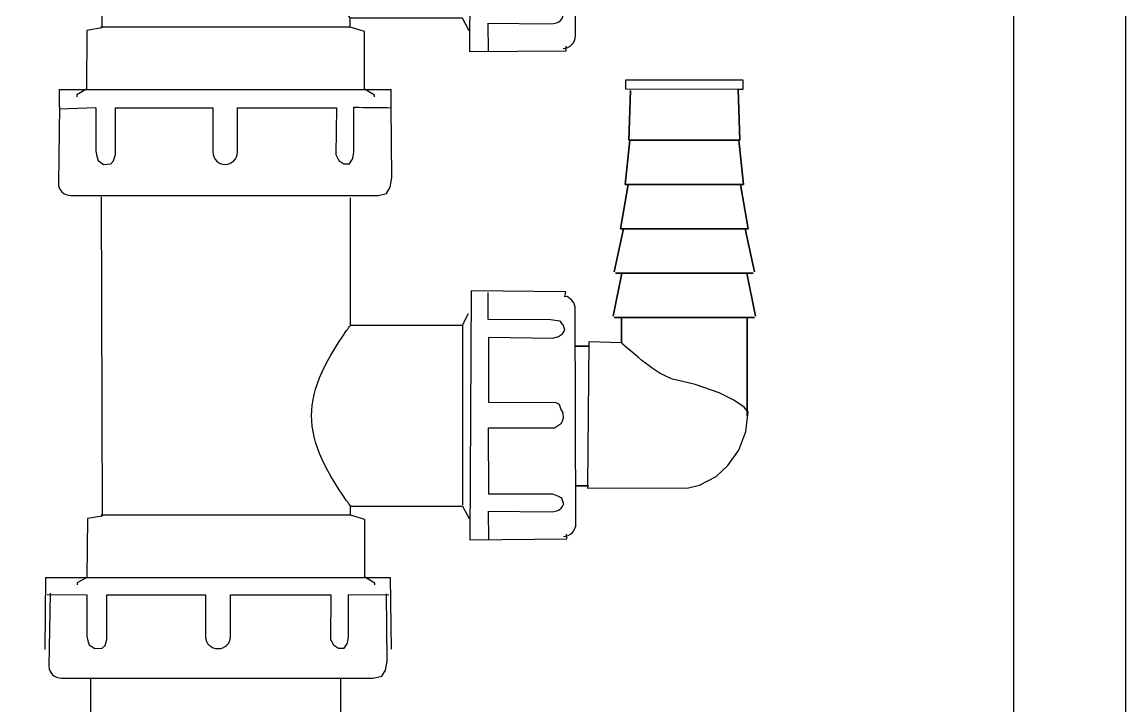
# Model space of a CAD drawing. Header units: millimetres. Extents: x 976 to 9349, y -1578 to 2211.
# Drawn here: x 3075.99 to 3093.64, y 1839.39 to 1850.33 of the extents above; entities that cross this region are included whole.
import ezdxf

# ---------------------------------------------------------------- set-up
doc = ezdxf.new("R2010")
doc.units = ezdxf.units.MM
for name, color, linetype in [('Inst - odpływ', 35, 'Continuous'), ('Meble', 42, 'Continuous'), ('Meble wnętrze', 52, 'Continuous')]:
    doc.layers.add(name, color=color, linetype=linetype)

# ---------------------------------------------------------------- blocks, each defined once
blk = doc.blocks.new('Z$W@#27593')
blk.add_line((0, 0), (0, 88.9))
blk = doc.blocks.new('Z$W@#22725')
blk.add_line((80, 0), (80, 88.9))
blk = doc.blocks.new('Z$W@#17160')
for p, q in [((39.646, 16.973), (44.949, 16.973)), ((39.646, 16.691), (39.646, 16.973)), ((44.949, 16.684), (44.949, 16.973)), ((40.223, 16.683), (39.645, 16.66)), ((40.146, -3.776), (40.144, 7.561)), ((44.144, 5.661), (44.144, 7.561))]:
    blk.add_line(p, q)
for points, knots in [([(44.682, 16.856), (44.682, 16.873), (44.682, 16.883), (44.682, 16.883), (44.682, 16.883), (44.682, 16.883), (44.521, 16.98), (44.521, 16.98), (44.521, 16.98), (44.521, 16.98), (44.521, 17.902), (44.521, 17.902), (44.521, 17.902), (44.521, 17.902), (44.291, 17.974), (44.291, 17.974), (44.291, 17.974), (44.291, 17.974), (44.29, 18.119), (44.29, 18.119), (44.29, 18.119), (44.29, 18.119), (44.289, 18.121), (44.289, 18.121), (44.289, 18.121), (44.289, 18.121), (44.285, 18.126), (44.285, 18.126), (44.285, 18.126), (44.285, 18.126), (44.279, 18.134), (44.279, 18.134), (44.279, 18.134), (44.279, 18.134), (44.271, 18.146), (44.271, 18.146), (44.271, 18.146), (44.271, 18.146), (44.261, 18.16), (44.261, 18.16), (44.261, 18.16), (44.261, 18.16), (44.247, 18.179), (44.247, 18.179), (44.247, 18.179), (44.247, 18.179), (44.229, 18.204), (44.229, 18.204), (44.229, 18.204), (44.229, 18.204), (44.207, 18.236), (44.207, 18.236), (44.207, 18.236), (44.207, 18.236), (44.18, 18.276), (44.18, 18.276), (44.18, 18.276), (44.18, 18.276), (44.147, 18.323), (44.147, 18.323), (44.147, 18.323), (44.147, 18.323), (44.11, 18.38), (44.11, 18.38), (44.11, 18.38), (44.11, 18.38), (44.068, 18.445), (44.068, 18.445), (44.068, 18.445), (44.068, 18.445), (44.023, 18.518), (44.023, 18.518), (44.023, 18.518), (44.023, 18.518), (43.976, 18.597), (43.976, 18.597), (43.976, 18.597), (43.976, 18.597), (43.928, 18.683), (43.928, 18.683), (43.928, 18.683), (43.928, 18.683), (43.881, 18.773), (43.881, 18.773), (43.881, 18.773), (43.881, 18.773), (43.838, 18.865), (43.838, 18.865), (43.838, 18.865), (43.838, 18.865), (43.798, 18.957), (43.798, 18.957), (43.798, 18.957), (43.798, 18.957), (43.764, 19.048), (43.764, 19.048), (43.764, 19.048), (43.764, 19.048), (43.734, 19.138), (43.734, 19.138), (43.734, 19.138), (43.734, 19.138), (43.711, 19.227), (43.711, 19.227), (43.711, 19.227), (43.711, 19.227), (43.693, 19.313), (43.693, 19.313), (43.693, 19.313), (43.693, 19.313), (43.68, 19.398), (43.68, 19.398), (43.68, 19.398), (43.68, 19.398), (43.672, 19.482), (43.672, 19.482), (43.672, 19.482), (43.672, 19.482), (43.67, 19.564), (43.67, 19.564), (43.67, 19.564), (43.67, 19.564), (43.672, 19.646), (43.672, 19.646), (43.672, 19.646), (43.672, 19.646), (43.68, 19.73), (43.68, 19.73), (43.68, 19.73), (43.68, 19.73), (43.693, 19.815), (43.693, 19.815), (43.693, 19.815), (43.693, 19.815), (43.711, 19.901), (43.711, 19.901), (43.711, 19.901), (43.711, 19.901), (43.734, 19.99), (43.734, 19.99), (43.734, 19.99), (43.734, 19.99), (43.764, 20.08), (43.764, 20.08), (43.764, 20.08), (43.764, 20.08), (43.798, 20.171), (43.798, 20.171), (43.798, 20.171), (43.798, 20.171), (43.838, 20.263), (43.838, 20.263), (43.838, 20.263), (43.838, 20.263), (43.881, 20.355), (43.881, 20.355), (43.881, 20.355), (43.881, 20.355), (43.928, 20.445), (43.928, 20.445), (43.928, 20.445), (43.928, 20.445), (43.976, 20.531), (43.976, 20.531), (43.976, 20.531), (43.976, 20.531), (44.023, 20.61), (44.023, 20.61), (44.023, 20.61), (44.023, 20.61), (44.068, 20.683), (44.068, 20.683), (44.068, 20.683), (44.068, 20.683), (44.11, 20.748), (44.11, 20.748), (44.11, 20.748), (44.11, 20.748), (44.148, 20.805), (44.148, 20.805), (44.148, 20.805), (44.148, 20.805), (44.18, 20.852), (44.18, 20.852), (44.18, 20.852), (44.18, 20.852), (44.207, 20.892), (44.207, 20.892), (44.207, 20.892), (44.207, 20.892), (44.23, 20.924), (44.23, 20.924), (44.23, 20.924), (44.23, 20.924), (44.247, 20.949), (44.247, 20.949), (44.247, 20.949), (44.247, 20.949), (44.261, 20.968), (44.261, 20.968), (44.261, 20.968), (44.261, 20.968), (44.271, 20.982), (44.271, 20.982), (44.271, 20.982), (44.271, 20.982), (44.279, 20.994), (44.279, 20.994), (44.279, 20.994), (44.279, 20.994), (44.285, 21.002), (44.285, 21.002), (44.285, 21.002), (44.285, 21.002), (44.289, 21.007), (44.289, 21.007), (44.289, 21.007), (44.289, 21.007), (44.29, 21.009), (44.29, 21.009), (44.29, 21.009), (44.29, 21.009), (44.291, 23.046), (44.291, 23.046)], [0.1627991, 0.1627991, 0.1627991, 0.1627991, 0.1641791, 0.1641791, 0.1641791, 0.1641791, 0.1791045, 0.1791045, 0.1791045, 0.1791045, 0.1940299, 0.1940299, 0.1940299, 0.1940299, 0.2089552, 0.2089552, 0.2089552, 0.2089552, 0.2238806, 0.2238806, 0.2238806, 0.2238806, 0.238806, 0.238806, 0.238806, 0.238806, 0.2537313, 0.2537313, 0.2537313, 0.2537313, 0.2686567, 0.2686567, 0.2686567, 0.2686567, 0.2835821, 0.2835821, 0.2835821, 0.2835821, 0.2985075, 0.2985075, 0.2985075, 0.2985075, 0.3134328, 0.3134328, 0.3134328, 0.3134328, 0.3283582, 0.3283582, 0.3283582, 0.3283582, 0.3432836, 0.3432836, 0.3432836, 0.3432836, 0.358209, 0.358209, 0.358209, 0.358209, 0.3731343, 0.3731343, 0.3731343, 0.3731343, 0.3880597, 0.3880597, 0.3880597, 0.3880597, 0.4029851, 0.4029851, 0.4029851, 0.4029851, 0.4179104, 0.4179104, 0.4179104, 0.4179104, 0.4328358, 0.4328358, 0.4328358, 0.4328358, 0.4477612, 0.4477612, 0.4477612, 0.4477612, 0.4626866, 0.4626866, 0.4626866, 0.4626866, 0.4776119, 0.4776119, 0.4776119, 0.4776119, 0.4925373, 0.4925373, 0.4925373, 0.4925373, 0.5074627, 0.5074627, 0.5074627, 0.5074627, 0.5223881, 0.5223881, 0.5223881, 0.5223881, 0.5373134, 0.5373134, 0.5373134, 0.5373134, 0.5522388, 0.5522388, 0.5522388, 0.5522388, 0.5671642, 0.5671642, 0.5671642, 0.5671642, 0.5820896, 0.5820896, 0.5820896, 0.5820896, 0.5970149, 0.5970149, 0.5970149, 0.5970149, 0.6119403, 0.6119403, 0.6119403, 0.6119403, 0.6268657, 0.6268657, 0.6268657, 0.6268657, 0.641791, 0.641791, 0.641791, 0.641791, 0.6567164, 0.6567164, 0.6567164, 0.6567164, 0.6716418, 0.6716418, 0.6716418, 0.6716418, 0.6865672, 0.6865672, 0.6865672, 0.6865672, 0.7014925, 0.7014925, 0.7014925, 0.7014925, 0.7164179, 0.7164179, 0.7164179, 0.7164179, 0.7313433, 0.7313433, 0.7313433, 0.7313433, 0.7462687, 0.7462687, 0.7462687, 0.7462687, 0.761194, 0.761194, 0.761194, 0.761194, 0.7761194, 0.7761194, 0.7761194, 0.7761194, 0.7910448, 0.7910448, 0.7910448, 0.7910448, 0.8059701, 0.8059701, 0.8059701, 0.8059701, 0.8208955, 0.8208955, 0.8208955, 0.8208955, 0.8358209, 0.8358209, 0.8358209, 0.8358209, 0.8507463, 0.8507463, 0.8507463, 0.8507463, 0.8656716, 0.8656716, 0.8656716, 0.8656716, 0.880597, 0.880597, 0.880597, 0.880597, 0.8955224, 0.8955224, 0.8955224, 0.8955224, 0.9104478, 0.9104478, 0.9104478, 0.9104478, 0.9253731, 0.9253731, 0.9253731, 0.9253731, 0.9402985, 0.9402985, 0.9402985, 0.9402985, 0.9552239, 0.9552239, 0.9552239, 0.9552239, 0.9701493, 0.9701493, 0.9701493, 0.9701493, 1, 1, 1, 1]), ([(40.307, 23.064), (40.307, 23.064), (40.32, 17.959), (40.32, 17.959), (40.32, 17.959), (40.32, 17.959), (40.084, 17.918), (40.084, 17.918), (40.084, 17.918), (40.084, 17.918), (40.077, 16.978), (40.077, 16.978), (40.077, 16.978), (40.077, 16.978), (39.922, 16.89), (39.922, 16.89), (39.922, 16.89), (39.922, 16.89), (39.922, 16.878), (39.922, 16.856)], [0, 0, 0, 0, 0.01492537, 0.01492537, 0.01492537, 0.01492537, 0.02985075, 0.02985075, 0.02985075, 0.02985075, 0.04477612, 0.04477612, 0.04477612, 0.04477612, 0.05970149, 0.05970149, 0.05970149, 0.05970149, 0.06125438, 0.06125438, 0.06125438, 0.06125438]), ([(47.697, 17.633), (47.807, 17.633), (47.896, 17.724), (47.896, 17.836), (47.896, 17.836), (47.896, 17.836), (47.882, 21.302), (47.882, 21.302), (47.882, 21.302), (47.882, 21.302), (47.865, 21.368), (47.865, 21.368), (47.865, 21.368), (47.865, 21.368), (47.827, 21.415), (47.827, 21.415), (47.827, 21.415), (47.827, 21.415), (47.758, 21.467), (47.758, 21.467), (47.758, 21.467), (47.758, 21.467), (47.721, 21.463), (47.721, 21.463), (47.721, 21.463), (47.721, 21.463), (47.737, 21.544), (47.737, 21.544), (47.737, 21.544), (47.737, 21.544), (46.221, 21.56), (46.221, 21.56), (46.221, 21.56), (46.221, 21.56), (46.202, 17.58), (46.202, 17.58), (46.202, 17.58), (46.202, 17.58), (47.748, 17.592), (47.748, 17.592), (47.748, 17.592), (47.748, 17.592), (47.747, 17.669), (47.747, 17.669)], [0, 0, 0, 0, 0.083333, 0.083333, 0.083333, 0.083333, 0.166667, 0.166667, 0.166667, 0.166667, 0.25, 0.25, 0.25, 0.25, 0.333333, 0.333333, 0.333333, 0.333333, 0.416667, 0.416667, 0.416667, 0.416667, 0.5, 0.5, 0.5, 0.5, 0.583333, 0.583333, 0.583333, 0.583333, 0.666667, 0.666667, 0.666667, 0.666667, 0.75, 0.75, 0.75, 0.75, 0.833333, 0.833333, 0.833333, 0.833333, 1, 1, 1, 1]), ([(46.502, 17.577), (46.502, 17.577), (46.498, 18.035), (46.498, 18.035), (46.498, 18.035), (46.498, 18.035), (47.497, 18.025), (47.497, 18.025), (47.497, 18.025), (47.497, 18.025), (47.545, 18.029), (47.545, 18.029), (47.545, 18.029), (47.545, 18.029), (47.59, 18.04), (47.59, 18.04), (47.59, 18.04), (47.59, 18.04), (47.629, 18.058), (47.629, 18.058), (47.629, 18.058), (47.629, 18.058), (47.661, 18.082), (47.661, 18.082), (47.661, 18.082), (47.661, 18.082), (47.684, 18.112), (47.684, 18.112), (47.684, 18.112), (47.684, 18.112), (47.695, 18.144), (47.695, 18.144), (47.695, 18.144), (47.695, 18.144), (47.697, 18.162), (47.697, 18.162), (47.697, 18.162), (47.697, 18.162), (47.671, 18.242), (47.671, 18.242), (47.671, 18.242), (47.671, 18.242), (47.609, 18.279), (47.609, 18.279), (47.609, 18.279), (47.609, 18.279), (47.525, 18.309), (47.525, 18.309), (47.525, 18.309), (47.525, 18.309), (46.501, 18.311), (46.501, 18.311), (46.501, 18.311), (46.501, 18.311), (46.497, 19.371), (46.497, 19.371), (46.497, 19.371), (46.497, 19.371), (47.556, 19.367), (47.556, 19.367), (47.556, 19.367), (47.556, 19.367), (47.664, 19.445), (47.664, 19.445), (47.664, 19.445), (47.664, 19.445), (47.696, 19.525), (47.696, 19.525), (47.696, 19.525), (47.696, 19.525), (47.692, 19.607), (47.692, 19.607), (47.692, 19.607), (47.692, 19.607), (47.656, 19.675), (47.656, 19.675), (47.656, 19.675), (47.656, 19.675), (47.633, 19.74), (47.633, 19.74), (47.633, 19.74), (47.633, 19.74), (47.579, 19.767), (47.579, 19.767), (47.579, 19.767), (47.579, 19.767), (46.503, 19.772), (46.503, 19.772), (46.503, 19.772), (46.503, 19.772), (46.501, 20.821), (46.501, 20.821), (46.501, 20.821), (46.501, 20.821), (47.529, 20.803), (47.529, 20.803), (47.529, 20.803), (47.529, 20.803), (47.615, 20.832), (47.615, 20.832), (47.615, 20.832), (47.615, 20.832), (47.68, 20.874), (47.68, 20.874), (47.68, 20.874), (47.68, 20.874), (47.717, 20.932), (47.717, 20.932), (47.717, 20.932), (47.717, 20.932), (47.698, 21.004), (47.698, 21.004), (47.698, 21.004), (47.698, 21.004), (47.645, 21.073), (47.645, 21.073), (47.645, 21.073), (47.645, 21.073), (47.492, 21.097), (47.492, 21.097), (47.492, 21.097), (47.492, 21.097), (46.491, 21.104), (46.491, 21.104), (46.491, 21.104), (46.491, 21.104), (46.492, 21.531), (46.492, 21.531)], [0, 0, 0, 0, 0.030303, 0.030303, 0.030303, 0.030303, 0.060606, 0.060606, 0.060606, 0.060606, 0.090909, 0.090909, 0.090909, 0.090909, 0.121212, 0.121212, 0.121212, 0.121212, 0.151515, 0.151515, 0.151515, 0.151515, 0.181818, 0.181818, 0.181818, 0.181818, 0.212121, 0.212121, 0.212121, 0.212121, 0.242424, 0.242424, 0.242424, 0.242424, 0.272727, 0.272727, 0.272727, 0.272727, 0.30303, 0.30303, 0.30303, 0.30303, 0.333333, 0.333333, 0.333333, 0.333333, 0.363636, 0.363636, 0.363636, 0.363636, 0.393939, 0.393939, 0.393939, 0.393939, 0.424242, 0.424242, 0.424242, 0.424242, 0.454545, 0.454545, 0.454545, 0.454545, 0.484848, 0.484848, 0.484848, 0.484848, 0.515152, 0.515152, 0.515152, 0.515152, 0.545455, 0.545455, 0.545455, 0.545455, 0.575758, 0.575758, 0.575758, 0.575758, 0.606061, 0.606061, 0.606061, 0.606061, 0.636364, 0.636364, 0.636364, 0.636364, 0.666667, 0.666667, 0.666667, 0.666667, 0.69697, 0.69697, 0.69697, 0.69697, 0.727273, 0.727273, 0.727273, 0.727273, 0.757576, 0.757576, 0.757576, 0.757576, 0.787879, 0.787879, 0.787879, 0.787879, 0.818182, 0.818182, 0.818182, 0.818182, 0.848485, 0.848485, 0.848485, 0.848485, 0.878788, 0.878788, 0.878788, 0.878788, 0.909091, 0.909091, 0.909091, 0.909091, 0.939394, 0.939394, 0.939394, 0.939394, 1, 1, 1, 1]), ([(48.623, 20.726), (48.623, 20.726), (48.633, 20.718), (48.633, 20.718), (48.633, 20.718), (48.633, 20.718), (48.661, 20.693), (48.661, 20.693), (48.661, 20.693), (48.661, 20.693), (48.705, 20.654), (48.705, 20.654), (48.705, 20.654), (48.705, 20.654), (48.762, 20.605), (48.762, 20.605), (48.762, 20.605), (48.762, 20.605), (48.825, 20.551), (48.825, 20.551), (48.825, 20.551), (48.825, 20.551), (48.89, 20.497), (48.89, 20.497), (48.89, 20.497), (48.89, 20.497), (48.952, 20.447), (48.952, 20.447), (48.952, 20.447), (48.952, 20.447), (49.011, 20.401), (49.011, 20.401), (49.011, 20.401), (49.011, 20.401), (49.066, 20.36), (49.066, 20.36), (49.066, 20.36), (49.066, 20.36), (49.117, 20.324), (49.117, 20.324), (49.117, 20.324), (49.117, 20.324), (49.165, 20.291), (49.165, 20.291), (49.165, 20.291), (49.165, 20.291), (49.211, 20.262), (49.211, 20.262), (49.211, 20.262), (49.211, 20.262), (49.256, 20.235), (49.256, 20.235), (49.256, 20.235), (49.256, 20.235), (49.3, 20.211), (49.3, 20.211), (49.3, 20.211), (49.3, 20.211), (49.345, 20.188), (49.345, 20.188), (49.345, 20.188), (49.345, 20.188), (49.392, 20.168), (49.392, 20.168), (49.392, 20.168), (49.392, 20.168), (49.44, 20.15), (49.44, 20.15), (49.44, 20.15), (49.44, 20.15), (49.49, 20.135), (49.49, 20.135), (49.49, 20.135), (49.49, 20.135), (49.802, 20.064), (49.802, 20.064), (49.802, 20.064), (49.802, 20.064), (50.188, 19.927), (50.188, 19.927), (50.188, 19.927), (50.188, 19.927), (50.423, 19.81), (50.423, 19.81), (50.423, 19.81), (50.423, 19.81), (50.584, 19.699), (50.584, 19.699), (50.584, 19.699), (50.584, 19.699), (50.636, 19.639), (50.636, 19.639), (50.636, 19.639), (50.636, 19.639), (50.65, 19.623), (50.65, 19.623), (50.65, 19.623), (50.65, 19.623), (50.614, 19.311), (50.614, 19.311), (50.614, 19.311), (50.614, 19.311), (50.501, 19.011), (50.501, 19.011), (50.501, 19.011), (50.501, 19.011), (50.328, 18.769), (50.328, 18.769), (50.328, 18.769), (50.328, 18.769), (50.138, 18.59), (50.138, 18.59), (50.138, 18.59), (50.138, 18.59), (49.871, 18.45), (49.871, 18.45), (49.871, 18.45), (49.871, 18.45), (49.697, 18.409), (49.697, 18.409), (49.697, 18.409), (49.697, 18.409), (48.083, 18.406), (48.083, 18.406), (48.083, 18.406), (48.083, 18.406), (48.084, 18.444), (48.084, 18.444), (48.084, 18.444), (48.084, 18.444), (48.101, 20.743), (48.101, 20.743), (48.101, 20.743), (48.101, 20.743), (48.623, 20.726), (48.623, 20.726)], [0, 0, 0, 0, 0.028571, 0.028571, 0.028571, 0.028571, 0.057143, 0.057143, 0.057143, 0.057143, 0.085714, 0.085714, 0.085714, 0.085714, 0.114286, 0.114286, 0.114286, 0.114286, 0.142857, 0.142857, 0.142857, 0.142857, 0.171429, 0.171429, 0.171429, 0.171429, 0.2, 0.2, 0.2, 0.2, 0.228571, 0.228571, 0.228571, 0.228571, 0.257143, 0.257143, 0.257143, 0.257143, 0.285714, 0.285714, 0.285714, 0.285714, 0.314286, 0.314286, 0.314286, 0.314286, 0.342857, 0.342857, 0.342857, 0.342857, 0.371429, 0.371429, 0.371429, 0.371429, 0.4, 0.4, 0.4, 0.4, 0.428571, 0.428571, 0.428571, 0.428571, 0.457143, 0.457143, 0.457143, 0.457143, 0.485714, 0.485714, 0.485714, 0.485714, 0.514286, 0.514286, 0.514286, 0.514286, 0.542857, 0.542857, 0.542857, 0.542857, 0.571429, 0.571429, 0.571429, 0.571429, 0.6, 0.6, 0.6, 0.6, 0.628571, 0.628571, 0.628571, 0.628571, 0.657143, 0.657143, 0.657143, 0.657143, 0.685714, 0.685714, 0.685714, 0.685714, 0.714286, 0.714286, 0.714286, 0.714286, 0.742857, 0.742857, 0.742857, 0.742857, 0.771429, 0.771429, 0.771429, 0.771429, 0.8, 0.8, 0.8, 0.8, 0.828571, 0.828571, 0.828571, 0.828571, 0.857143, 0.857143, 0.857143, 0.857143, 0.885714, 0.885714, 0.885714, 0.885714, 0.914286, 0.914286, 0.914286, 0.914286, 0.942857, 0.942857, 0.942857, 0.942857, 1, 1, 1, 1]), ([(44.29, 18.119), (44.29, 18.119), (46.084, 18.119), (46.084, 18.119), (46.084, 18.119), (46.084, 18.119), (46.189, 17.921), (46.189, 17.921)], [0, 0, 0, 0, 0.333333, 0.333333, 0.333333, 0.333333, 1, 1, 1, 1]), ([(48.699, 17.13), (48.699, 17.13), (48.698, 16.98), (48.698, 16.98), (48.698, 16.98), (48.698, 16.98), (50.494, 16.974), (50.494, 16.974), (50.494, 16.974), (50.494, 16.974), (50.57, 16.974), (50.57, 16.974), (50.57, 16.974), (50.57, 16.974), (50.572, 17.13), (50.572, 17.13), (50.572, 17.13), (50.572, 17.13), (48.699, 17.13), (48.699, 17.13)], [0, 0, 0, 0, 0.166667, 0.166667, 0.166667, 0.166667, 0.333333, 0.333333, 0.333333, 0.333333, 0.5, 0.5, 0.5, 0.5, 0.666667, 0.666667, 0.666667, 0.666667, 1, 1, 1, 1]), ([(48.776, 16.959), (48.776, 16.959), (48.749, 16.167), (48.749, 16.167), (48.749, 16.167), (48.749, 16.167), (50.508, 16.167), (50.508, 16.167), (50.508, 16.167), (50.508, 16.167), (48.749, 16.167), (48.749, 16.167), (48.749, 16.167), (48.749, 16.167), (48.776, 16.959), (48.776, 16.959)], [0, 0, 0, 0, 0.2, 0.2, 0.2, 0.2, 0.4, 0.4, 0.4, 0.4, 0.6, 0.6, 0.6, 0.6, 1, 1, 1, 1]), ([(50.494, 16.98), (50.494, 16.98), (50.494, 16.974), (50.494, 16.974), (50.494, 16.974), (50.494, 16.974), (50.522, 16.167), (50.522, 16.167), (50.522, 16.167), (50.522, 16.167), (50.508, 16.167), (50.508, 16.167), (50.508, 16.167), (50.508, 16.167), (50.582, 15.457), (50.582, 15.457), (50.582, 15.457), (50.582, 15.457), (50.533, 15.457), (50.533, 15.457), (50.533, 15.457), (50.533, 15.457), (50.657, 14.747), (50.657, 14.747), (50.657, 14.747), (50.657, 14.747), (50.607, 14.747), (50.607, 14.747), (50.607, 14.747), (50.607, 14.747), (50.756, 14.061), (50.756, 14.061), (50.756, 14.061), (50.756, 14.061), (50.607, 14.747), (50.607, 14.747), (50.607, 14.747), (50.607, 14.747), (50.657, 14.747), (50.657, 14.747), (50.657, 14.747), (50.657, 14.747), (50.533, 15.457), (50.533, 15.457), (50.533, 15.457), (50.533, 15.457), (50.582, 15.457), (50.582, 15.457), (50.582, 15.457), (50.582, 15.457), (50.508, 16.167), (50.508, 16.167), (50.508, 16.167), (50.508, 16.167), (50.522, 16.167), (50.522, 16.167), (50.522, 16.167), (50.522, 16.167), (50.494, 16.974), (50.494, 16.974), (50.494, 16.974), (50.494, 16.974), (50.494, 16.98), (50.494, 16.98)], [0, 0, 0, 0, 0.058824, 0.058824, 0.058824, 0.058824, 0.117647, 0.117647, 0.117647, 0.117647, 0.176471, 0.176471, 0.176471, 0.176471, 0.235294, 0.235294, 0.235294, 0.235294, 0.294118, 0.294118, 0.294118, 0.294118, 0.352941, 0.352941, 0.352941, 0.352941, 0.411765, 0.411765, 0.411765, 0.411765, 0.470588, 0.470588, 0.470588, 0.470588, 0.529412, 0.529412, 0.529412, 0.529412, 0.588235, 0.588235, 0.588235, 0.588235, 0.647059, 0.647059, 0.647059, 0.647059, 0.705882, 0.705882, 0.705882, 0.705882, 0.764706, 0.764706, 0.764706, 0.764706, 0.823529, 0.823529, 0.823529, 0.823529, 0.882353, 0.882353, 0.882353, 0.882353, 1, 1, 1, 1]), ([(39.646, 16.711), (39.646, 16.711), (39.626, 15.479), (39.626, 15.479), (39.626, 15.479), (39.626, 15.369), (39.714, 15.279), (39.824, 15.279), (39.824, 15.279), (39.824, 15.279), (44.741, 15.28), (44.741, 15.28), (44.741, 15.28), (44.741, 15.28), (44.874, 15.314), (44.874, 15.314), (44.874, 15.314), (44.874, 15.314), (44.932, 15.415), (44.932, 15.415), (44.932, 15.415), (44.932, 15.415), (44.957, 15.567), (44.957, 15.567), (44.957, 15.567), (44.957, 15.567), (44.949, 16.703), (44.949, 16.703)], [0, 0, 0, 0, 0.125, 0.125, 0.125, 0.125, 0.25, 0.25, 0.25, 0.25, 0.375, 0.375, 0.375, 0.375, 0.5, 0.5, 0.5, 0.5, 0.625, 0.625, 0.625, 0.625, 0.75, 0.75, 0.75, 0.75, 1, 1, 1, 1]), ([(40.223, 16.683), (40.223, 16.683), (40.223, 16.683), (40.223, 16.683), (40.223, 16.683), (40.223, 16.683), (40.223, 15.988), (40.223, 15.988), (40.223, 15.988), (40.223, 15.988), (40.239, 15.91), (40.239, 15.91), (40.239, 15.91), (40.239, 15.91), (40.262, 15.839), (40.262, 15.839), (40.262, 15.839), (40.262, 15.839), (40.347, 15.777), (40.347, 15.777), (40.347, 15.777), (40.347, 15.777), (40.463, 15.785), (40.463, 15.785), (40.463, 15.785), (40.463, 15.785), (40.509, 15.832), (40.509, 15.832), (40.509, 15.832), (40.509, 15.832), (40.54, 15.933), (40.54, 15.933), (40.54, 15.933), (40.54, 15.933), (40.54, 16.683), (40.54, 16.683), (40.54, 16.683), (40.54, 16.683), (42.094, 16.683), (42.094, 16.683), (42.094, 16.683), (42.094, 16.683), (42.095, 15.977), (42.095, 15.977), (42.095, 15.977), (42.095, 15.867), (42.183, 15.778), (42.292, 15.778), (42.292, 15.778), (42.401, 15.778), (42.49, 15.867), (42.49, 15.977), (42.49, 15.977), (42.49, 15.977), (42.488, 16.683), (42.488, 16.683), (42.488, 16.683), (42.488, 16.683), (44.073, 16.683), (44.073, 16.683), (44.073, 16.683), (44.073, 16.683), (44.065, 15.933), (44.065, 15.933), (44.065, 15.933), (44.065, 15.933), (44.111, 15.839), (44.111, 15.839), (44.111, 15.839), (44.111, 15.839), (44.189, 15.785), (44.189, 15.785), (44.189, 15.785), (44.189, 15.785), (44.281, 15.785), (44.281, 15.785), (44.281, 15.785), (44.281, 15.785), (44.336, 15.871), (44.336, 15.871), (44.336, 15.871), (44.336, 15.871), (44.351, 15.972), (44.351, 15.972), (44.351, 15.972), (44.351, 15.972), (44.351, 16.691), (44.351, 16.691), (44.351, 16.691), (44.351, 16.691), (44.815, 16.686), (44.949, 16.684)], [0.0416151, 0.0416151, 0.0416151, 0.0416151, 0.0416667, 0.0416667, 0.0416667, 0.0416667, 0.0833333, 0.0833333, 0.0833333, 0.0833333, 0.125, 0.125, 0.125, 0.125, 0.1666667, 0.1666667, 0.1666667, 0.1666667, 0.2083333, 0.2083333, 0.2083333, 0.2083333, 0.25, 0.25, 0.25, 0.25, 0.2916667, 0.2916667, 0.2916667, 0.2916667, 0.3333333, 0.3333333, 0.3333333, 0.3333333, 0.375, 0.375, 0.375, 0.375, 0.4166667, 0.4166667, 0.4166667, 0.4166667, 0.4583333, 0.4583333, 0.4583333, 0.4583333, 0.5, 0.5, 0.5, 0.5, 0.5416667, 0.5416667, 0.5416667, 0.5416667, 0.5833333, 0.5833333, 0.5833333, 0.5833333, 0.625, 0.625, 0.625, 0.625, 0.6666667, 0.6666667, 0.6666667, 0.6666667, 0.7083333, 0.7083333, 0.7083333, 0.7083333, 0.75, 0.75, 0.75, 0.75, 0.7916667, 0.7916667, 0.7916667, 0.7916667, 0.8333333, 0.8333333, 0.8333333, 0.8333333, 0.875, 0.875, 0.875, 0.875, 0.9166667, 0.9166667, 0.9166667, 0.9166667, 0.9879717, 0.9879717, 0.9879717, 0.9879717]), ([(48.763, 16.167), (48.763, 16.167), (48.689, 15.457), (48.689, 15.457), (48.689, 15.457), (48.689, 15.457), (50.533, 15.457), (50.533, 15.457), (50.533, 15.457), (50.533, 15.457), (48.689, 15.457), (48.689, 15.457), (48.689, 15.457), (48.689, 15.457), (48.763, 16.167), (48.763, 16.167)], [0, 0, 0, 0, 0.2, 0.2, 0.2, 0.2, 0.4, 0.4, 0.4, 0.4, 0.6, 0.6, 0.6, 0.6, 1, 1, 1, 1]), ([(44.687, 9.051), (44.688, 9.068), (44.688, 9.078), (44.688, 9.078), (44.688, 9.078), (44.688, 9.078), (44.527, 9.175), (44.527, 9.175), (44.527, 9.175), (44.527, 9.175), (44.527, 10.097), (44.527, 10.097), (44.527, 10.097), (44.527, 10.097), (44.296, 10.169), (44.296, 10.169), (44.296, 10.169), (44.296, 10.169), (44.296, 10.314), (44.296, 10.314), (44.296, 10.314), (44.296, 10.314), (44.295, 10.316), (44.295, 10.316), (44.295, 10.316), (44.295, 10.316), (44.291, 10.321), (44.291, 10.321), (44.291, 10.321), (44.291, 10.321), (44.285, 10.329), (44.285, 10.329), (44.285, 10.329), (44.285, 10.329), (44.277, 10.341), (44.277, 10.341), (44.277, 10.341), (44.277, 10.341), (44.266, 10.355), (44.266, 10.355), (44.266, 10.355), (44.266, 10.355), (44.253, 10.374), (44.253, 10.374), (44.253, 10.374), (44.253, 10.374), (44.235, 10.399), (44.235, 10.399), (44.235, 10.399), (44.235, 10.399), (44.213, 10.431), (44.213, 10.431), (44.213, 10.431), (44.213, 10.431), (44.185, 10.471), (44.185, 10.471), (44.185, 10.471), (44.185, 10.471), (44.153, 10.518), (44.153, 10.518), (44.153, 10.518), (44.153, 10.518), (44.116, 10.575), (44.116, 10.575), (44.116, 10.575), (44.116, 10.575), (44.074, 10.64), (44.074, 10.64), (44.074, 10.64), (44.074, 10.64), (44.029, 10.713), (44.029, 10.713), (44.029, 10.713), (44.029, 10.713), (43.982, 10.792), (43.982, 10.792), (43.982, 10.792), (43.982, 10.792), (43.934, 10.878), (43.934, 10.878), (43.934, 10.878), (43.934, 10.878), (43.887, 10.968), (43.887, 10.968), (43.887, 10.968), (43.887, 10.968), (43.843, 11.06), (43.843, 11.06), (43.843, 11.06), (43.843, 11.06), (43.804, 11.152), (43.804, 11.152), (43.804, 11.152), (43.804, 11.152), (43.769, 11.243), (43.769, 11.243), (43.769, 11.243), (43.769, 11.243), (43.74, 11.333), (43.74, 11.333), (43.74, 11.333), (43.74, 11.333), (43.717, 11.422), (43.717, 11.422), (43.717, 11.422), (43.717, 11.422), (43.698, 11.508), (43.698, 11.508), (43.698, 11.508), (43.698, 11.508), (43.686, 11.593), (43.686, 11.593), (43.686, 11.593), (43.686, 11.593), (43.678, 11.677), (43.678, 11.677), (43.678, 11.677), (43.678, 11.677), (43.676, 11.759), (43.676, 11.759), (43.676, 11.759), (43.676, 11.759), (43.678, 11.841), (43.678, 11.841), (43.678, 11.841), (43.678, 11.841), (43.686, 11.925), (43.686, 11.925), (43.686, 11.925), (43.686, 11.925), (43.698, 12.01), (43.698, 12.01), (43.698, 12.01), (43.698, 12.01), (43.717, 12.096), (43.717, 12.096), (43.717, 12.096), (43.717, 12.096), (43.74, 12.185), (43.74, 12.185), (43.74, 12.185), (43.74, 12.185), (43.769, 12.275), (43.769, 12.275), (43.769, 12.275), (43.769, 12.275), (43.804, 12.366), (43.804, 12.366), (43.804, 12.366), (43.804, 12.366), (43.843, 12.458), (43.843, 12.458), (43.843, 12.458), (43.843, 12.458), (43.887, 12.55), (43.887, 12.55), (43.887, 12.55), (43.887, 12.55), (43.934, 12.64), (43.934, 12.64), (43.934, 12.64), (43.934, 12.64), (43.982, 12.726), (43.982, 12.726), (43.982, 12.726), (43.982, 12.726), (44.029, 12.805), (44.029, 12.805), (44.029, 12.805), (44.029, 12.805), (44.074, 12.878), (44.074, 12.878), (44.074, 12.878), (44.074, 12.878), (44.116, 12.943), (44.116, 12.943), (44.116, 12.943), (44.116, 12.943), (44.153, 13), (44.153, 13), (44.153, 13), (44.153, 13), (44.185, 13.047), (44.185, 13.047), (44.185, 13.047), (44.185, 13.047), (44.213, 13.087), (44.213, 13.087), (44.213, 13.087), (44.213, 13.087), (44.235, 13.119), (44.235, 13.119), (44.235, 13.119), (44.235, 13.119), (44.253, 13.144), (44.253, 13.144), (44.253, 13.144), (44.253, 13.144), (44.266, 13.163), (44.266, 13.163), (44.266, 13.163), (44.266, 13.163), (44.277, 13.177), (44.277, 13.177), (44.277, 13.177), (44.277, 13.177), (44.285, 13.189), (44.285, 13.189), (44.285, 13.189), (44.285, 13.189), (44.291, 13.197), (44.291, 13.197), (44.291, 13.197), (44.291, 13.197), (44.295, 13.202), (44.295, 13.202), (44.295, 13.202), (44.295, 13.202), (44.296, 13.204), (44.296, 13.204), (44.296, 13.204), (44.296, 13.204), (44.296, 15.241), (44.296, 15.241)], [0.1627991, 0.1627991, 0.1627991, 0.1627991, 0.1641791, 0.1641791, 0.1641791, 0.1641791, 0.1791045, 0.1791045, 0.1791045, 0.1791045, 0.1940299, 0.1940299, 0.1940299, 0.1940299, 0.2089552, 0.2089552, 0.2089552, 0.2089552, 0.2238806, 0.2238806, 0.2238806, 0.2238806, 0.238806, 0.238806, 0.238806, 0.238806, 0.2537313, 0.2537313, 0.2537313, 0.2537313, 0.2686567, 0.2686567, 0.2686567, 0.2686567, 0.2835821, 0.2835821, 0.2835821, 0.2835821, 0.2985075, 0.2985075, 0.2985075, 0.2985075, 0.3134328, 0.3134328, 0.3134328, 0.3134328, 0.3283582, 0.3283582, 0.3283582, 0.3283582, 0.3432836, 0.3432836, 0.3432836, 0.3432836, 0.358209, 0.358209, 0.358209, 0.358209, 0.3731343, 0.3731343, 0.3731343, 0.3731343, 0.3880597, 0.3880597, 0.3880597, 0.3880597, 0.4029851, 0.4029851, 0.4029851, 0.4029851, 0.4179104, 0.4179104, 0.4179104, 0.4179104, 0.4328358, 0.4328358, 0.4328358, 0.4328358, 0.4477612, 0.4477612, 0.4477612, 0.4477612, 0.4626866, 0.4626866, 0.4626866, 0.4626866, 0.4776119, 0.4776119, 0.4776119, 0.4776119, 0.4925373, 0.4925373, 0.4925373, 0.4925373, 0.5074627, 0.5074627, 0.5074627, 0.5074627, 0.5223881, 0.5223881, 0.5223881, 0.5223881, 0.5373134, 0.5373134, 0.5373134, 0.5373134, 0.5522388, 0.5522388, 0.5522388, 0.5522388, 0.5671642, 0.5671642, 0.5671642, 0.5671642, 0.5820896, 0.5820896, 0.5820896, 0.5820896, 0.5970149, 0.5970149, 0.5970149, 0.5970149, 0.6119403, 0.6119403, 0.6119403, 0.6119403, 0.6268657, 0.6268657, 0.6268657, 0.6268657, 0.641791, 0.641791, 0.641791, 0.641791, 0.6567164, 0.6567164, 0.6567164, 0.6567164, 0.6716418, 0.6716418, 0.6716418, 0.6716418, 0.6865672, 0.6865672, 0.6865672, 0.6865672, 0.7014925, 0.7014925, 0.7014925, 0.7014925, 0.7164179, 0.7164179, 0.7164179, 0.7164179, 0.7313433, 0.7313433, 0.7313433, 0.7313433, 0.7462687, 0.7462687, 0.7462687, 0.7462687, 0.761194, 0.761194, 0.761194, 0.761194, 0.7761194, 0.7761194, 0.7761194, 0.7761194, 0.7910448, 0.7910448, 0.7910448, 0.7910448, 0.8059701, 0.8059701, 0.8059701, 0.8059701, 0.8208955, 0.8208955, 0.8208955, 0.8208955, 0.8358209, 0.8358209, 0.8358209, 0.8358209, 0.8507463, 0.8507463, 0.8507463, 0.8507463, 0.8656716, 0.8656716, 0.8656716, 0.8656716, 0.880597, 0.880597, 0.880597, 0.880597, 0.8955224, 0.8955224, 0.8955224, 0.8955224, 0.9104478, 0.9104478, 0.9104478, 0.9104478, 0.9253731, 0.9253731, 0.9253731, 0.9253731, 0.9402985, 0.9402985, 0.9402985, 0.9402985, 0.9552239, 0.9552239, 0.9552239, 0.9552239, 0.9701493, 0.9701493, 0.9701493, 0.9701493, 1, 1, 1, 1]), ([(40.312, 15.259), (40.312, 15.259), (40.326, 10.154), (40.326, 10.154), (40.326, 10.154), (40.326, 10.154), (40.09, 10.113), (40.09, 10.113), (40.09, 10.113), (40.09, 10.113), (40.083, 9.173), (40.083, 9.173), (40.083, 9.173), (40.083, 9.173), (39.927, 9.085), (39.927, 9.085), (39.927, 9.085), (39.927, 9.085), (39.927, 9.073), (39.927, 9.051)], [0, 0, 0, 0, 0.01492537, 0.01492537, 0.01492537, 0.01492537, 0.02985075, 0.02985075, 0.02985075, 0.02985075, 0.04477612, 0.04477612, 0.04477612, 0.04477612, 0.05970149, 0.05970149, 0.05970149, 0.05970149, 0.06125438, 0.06125438, 0.06125438, 0.06125438]), ([(48.738, 15.457), (48.738, 15.457), (48.614, 14.747), (48.614, 14.747), (48.614, 14.747), (48.614, 14.747), (48.664, 14.747), (48.664, 14.747), (48.664, 14.747), (48.664, 14.747), (48.614, 14.747), (48.614, 14.747), (48.614, 14.747), (48.614, 14.747), (48.738, 15.457), (48.738, 15.457)], [0, 0, 0, 0, 0.2, 0.2, 0.2, 0.2, 0.4, 0.4, 0.4, 0.4, 0.6, 0.6, 0.6, 0.6, 1, 1, 1, 1]), ([(48.664, 14.747), (48.664, 14.747), (48.515, 14.061), (48.515, 14.061), (48.515, 14.061), (48.515, 14.061), (48.664, 14.747), (48.664, 14.747), (48.664, 14.747), (48.664, 14.747), (50.607, 14.747), (50.607, 14.747), (50.607, 14.747), (50.607, 14.747), (48.664, 14.747), (48.664, 14.747)], [0, 0, 0, 0, 0.2, 0.2, 0.2, 0.2, 0.4, 0.4, 0.4, 0.4, 0.6, 0.6, 0.6, 0.6, 1, 1, 1, 1]), ([(47.702, 9.828), (47.812, 9.828), (47.902, 9.919), (47.902, 10.031), (47.902, 10.031), (47.902, 10.031), (47.888, 13.497), (47.888, 13.497), (47.888, 13.497), (47.888, 13.497), (47.871, 13.563), (47.871, 13.563), (47.871, 13.563), (47.871, 13.563), (47.833, 13.61), (47.833, 13.61), (47.833, 13.61), (47.833, 13.61), (47.763, 13.662), (47.763, 13.662), (47.763, 13.662), (47.763, 13.662), (47.727, 13.658), (47.727, 13.658), (47.727, 13.658), (47.727, 13.658), (47.743, 13.739), (47.743, 13.739), (47.743, 13.739), (47.743, 13.739), (46.227, 13.754), (46.227, 13.754), (46.227, 13.754), (46.227, 13.754), (46.208, 9.775), (46.208, 9.775), (46.208, 9.775), (46.208, 9.775), (47.754, 9.787), (47.754, 9.787), (47.754, 9.787), (47.754, 9.787), (47.753, 9.864), (47.753, 9.864)], [0, 0, 0, 0, 0.083333, 0.083333, 0.083333, 0.083333, 0.166667, 0.166667, 0.166667, 0.166667, 0.25, 0.25, 0.25, 0.25, 0.333333, 0.333333, 0.333333, 0.333333, 0.416667, 0.416667, 0.416667, 0.416667, 0.5, 0.5, 0.5, 0.5, 0.583333, 0.583333, 0.583333, 0.583333, 0.666667, 0.666667, 0.666667, 0.666667, 0.75, 0.75, 0.75, 0.75, 0.833333, 0.833333, 0.833333, 0.833333, 1, 1, 1, 1]), ([(48.534, 14.037), (48.534, 14.037), (48.638, 14.037), (48.638, 14.037), (48.638, 14.037), (48.638, 14.037), (48.495, 13.351), (48.495, 13.351), (48.495, 13.351), (48.495, 13.351), (48.638, 14.037), (48.638, 14.037), (48.638, 14.037), (48.638, 14.037), (50.633, 14.037), (50.633, 14.037), (50.633, 14.037), (50.633, 14.037), (50.776, 13.351), (50.776, 13.351), (50.776, 13.351), (50.776, 13.351), (50.633, 14.037), (50.633, 14.037), (50.633, 14.037), (50.633, 14.037), (50.737, 14.037), (50.737, 14.037), (50.737, 14.037), (50.737, 14.037), (50.633, 14.037), (50.633, 14.037), (50.633, 14.037), (50.633, 14.037), (48.638, 14.037), (48.638, 14.037), (48.638, 14.037), (48.638, 14.037), (48.534, 14.037), (48.534, 14.037)], [0, 0, 0, 0, 0.090909, 0.090909, 0.090909, 0.090909, 0.181818, 0.181818, 0.181818, 0.181818, 0.272727, 0.272727, 0.272727, 0.272727, 0.363636, 0.363636, 0.363636, 0.363636, 0.454545, 0.454545, 0.454545, 0.454545, 0.545455, 0.545455, 0.545455, 0.545455, 0.636364, 0.636364, 0.636364, 0.636364, 0.727273, 0.727273, 0.727273, 0.727273, 0.818182, 0.818182, 0.818182, 0.818182, 1, 1, 1, 1]), ([(46.507, 9.772), (46.507, 9.772), (46.504, 10.23), (46.504, 10.23), (46.504, 10.23), (46.504, 10.23), (47.503, 10.22), (47.503, 10.22), (47.503, 10.22), (47.503, 10.22), (47.551, 10.224), (47.551, 10.224), (47.551, 10.224), (47.551, 10.224), (47.596, 10.235), (47.596, 10.235), (47.596, 10.235), (47.596, 10.235), (47.635, 10.253), (47.635, 10.253), (47.635, 10.253), (47.635, 10.253), (47.667, 10.277), (47.667, 10.277), (47.667, 10.277), (47.667, 10.277), (47.689, 10.307), (47.689, 10.307), (47.689, 10.307), (47.689, 10.307), (47.701, 10.339), (47.701, 10.339), (47.701, 10.339), (47.701, 10.339), (47.702, 10.357), (47.702, 10.357), (47.702, 10.357), (47.702, 10.357), (47.677, 10.437), (47.677, 10.437), (47.677, 10.437), (47.677, 10.437), (47.615, 10.474), (47.615, 10.474), (47.615, 10.474), (47.615, 10.474), (47.531, 10.504), (47.531, 10.504), (47.531, 10.504), (47.531, 10.504), (46.507, 10.506), (46.507, 10.506), (46.507, 10.506), (46.507, 10.506), (46.503, 11.566), (46.503, 11.566), (46.503, 11.566), (46.503, 11.566), (47.562, 11.562), (47.562, 11.562), (47.562, 11.562), (47.562, 11.562), (47.67, 11.64), (47.67, 11.64), (47.67, 11.64), (47.67, 11.64), (47.702, 11.72), (47.702, 11.72), (47.702, 11.72), (47.702, 11.72), (47.698, 11.802), (47.698, 11.802), (47.698, 11.802), (47.698, 11.802), (47.662, 11.87), (47.662, 11.87), (47.662, 11.87), (47.662, 11.87), (47.639, 11.935), (47.639, 11.935), (47.639, 11.935), (47.639, 11.935), (47.585, 11.962), (47.585, 11.962), (47.585, 11.962), (47.585, 11.962), (46.508, 11.967), (46.508, 11.967), (46.508, 11.967), (46.508, 11.967), (46.507, 13.016), (46.507, 13.016), (46.507, 13.016), (46.507, 13.016), (47.535, 12.998), (47.535, 12.998), (47.535, 12.998), (47.535, 12.998), (47.621, 13.027), (47.621, 13.027), (47.621, 13.027), (47.621, 13.027), (47.686, 13.069), (47.686, 13.069), (47.686, 13.069), (47.686, 13.069), (47.723, 13.127), (47.723, 13.127), (47.723, 13.127), (47.723, 13.127), (47.704, 13.199), (47.704, 13.199), (47.704, 13.199), (47.704, 13.199), (47.651, 13.268), (47.651, 13.268), (47.651, 13.268), (47.651, 13.268), (47.498, 13.292), (47.498, 13.292), (47.498, 13.292), (47.498, 13.292), (46.497, 13.299), (46.497, 13.299), (46.497, 13.299), (46.497, 13.299), (46.498, 13.726), (46.498, 13.726)], [0, 0, 0, 0, 0.030303, 0.030303, 0.030303, 0.030303, 0.060606, 0.060606, 0.060606, 0.060606, 0.090909, 0.090909, 0.090909, 0.090909, 0.121212, 0.121212, 0.121212, 0.121212, 0.151515, 0.151515, 0.151515, 0.151515, 0.181818, 0.181818, 0.181818, 0.181818, 0.212121, 0.212121, 0.212121, 0.212121, 0.242424, 0.242424, 0.242424, 0.242424, 0.272727, 0.272727, 0.272727, 0.272727, 0.30303, 0.30303, 0.30303, 0.30303, 0.333333, 0.333333, 0.333333, 0.333333, 0.363636, 0.363636, 0.363636, 0.363636, 0.393939, 0.393939, 0.393939, 0.393939, 0.424242, 0.424242, 0.424242, 0.424242, 0.454545, 0.454545, 0.454545, 0.454545, 0.484848, 0.484848, 0.484848, 0.484848, 0.515152, 0.515152, 0.515152, 0.515152, 0.545455, 0.545455, 0.545455, 0.545455, 0.575758, 0.575758, 0.575758, 0.575758, 0.606061, 0.606061, 0.606061, 0.606061, 0.636364, 0.636364, 0.636364, 0.636364, 0.666667, 0.666667, 0.666667, 0.666667, 0.69697, 0.69697, 0.69697, 0.69697, 0.727273, 0.727273, 0.727273, 0.727273, 0.757576, 0.757576, 0.757576, 0.757576, 0.787879, 0.787879, 0.787879, 0.787879, 0.818182, 0.818182, 0.818182, 0.818182, 0.848485, 0.848485, 0.848485, 0.848485, 0.878788, 0.878788, 0.878788, 0.878788, 0.909091, 0.909091, 0.909091, 0.909091, 0.939394, 0.939394, 0.939394, 0.939394, 1, 1, 1, 1]), ([(44.296, 13.204), (44.296, 13.204), (46.089, 13.204), (46.089, 13.204), (46.089, 13.204), (46.089, 13.204), (46.186, 13.394), (46.186, 13.394)], [0, 0, 0, 0, 0.333333, 0.333333, 0.333333, 0.333333, 1, 1, 1, 1]), ([(48.629, 12.921), (48.629, 12.921), (48.638, 12.913), (48.638, 12.913), (48.638, 12.913), (48.638, 12.913), (48.666, 12.888), (48.666, 12.888), (48.666, 12.888), (48.666, 12.888), (48.711, 12.849), (48.711, 12.849), (48.711, 12.849), (48.711, 12.849), (48.768, 12.799), (48.768, 12.799), (48.768, 12.799), (48.768, 12.799), (48.831, 12.746), (48.831, 12.746), (48.831, 12.746), (48.831, 12.746), (48.895, 12.692), (48.895, 12.692), (48.895, 12.692), (48.895, 12.692), (48.958, 12.642), (48.958, 12.642), (48.958, 12.642), (48.958, 12.642), (49.017, 12.596), (49.017, 12.596), (49.017, 12.596), (49.017, 12.596), (49.072, 12.555), (49.072, 12.555), (49.072, 12.555), (49.072, 12.555), (49.123, 12.519), (49.123, 12.519), (49.123, 12.519), (49.123, 12.519), (49.171, 12.486), (49.171, 12.486), (49.171, 12.486), (49.171, 12.486), (49.217, 12.457), (49.217, 12.457), (49.217, 12.457), (49.217, 12.457), (49.261, 12.43), (49.261, 12.43), (49.261, 12.43), (49.261, 12.43), (49.306, 12.406), (49.306, 12.406), (49.306, 12.406), (49.306, 12.406), (49.351, 12.383), (49.351, 12.383), (49.351, 12.383), (49.351, 12.383), (49.398, 12.363), (49.398, 12.363), (49.398, 12.363), (49.398, 12.363), (49.446, 12.345), (49.446, 12.345), (49.446, 12.345), (49.446, 12.345), (49.496, 12.33), (49.496, 12.33), (49.496, 12.33), (49.496, 12.33), (49.808, 12.259), (49.808, 12.259), (49.808, 12.259), (49.808, 12.259), (50.193, 12.122), (50.193, 12.122), (50.193, 12.122), (50.193, 12.122), (50.428, 12.005), (50.428, 12.005), (50.428, 12.005), (50.428, 12.005), (50.59, 11.894), (50.59, 11.894), (50.59, 11.894), (50.59, 11.894), (50.642, 11.834), (50.642, 11.834), (50.642, 11.834), (50.642, 11.834), (50.656, 11.818), (50.656, 11.818), (50.656, 11.818), (50.656, 11.818), (50.619, 11.506), (50.619, 11.506), (50.619, 11.506), (50.619, 11.506), (50.507, 11.206), (50.507, 11.206), (50.507, 11.206), (50.507, 11.206), (50.333, 10.964), (50.333, 10.964), (50.333, 10.964), (50.333, 10.964), (50.143, 10.785), (50.143, 10.785), (50.143, 10.785), (50.143, 10.785), (49.877, 10.645), (49.877, 10.645), (49.877, 10.645), (49.877, 10.645), (49.703, 10.604), (49.703, 10.604), (49.703, 10.604), (49.703, 10.604), (48.089, 10.601), (48.089, 10.601), (48.089, 10.601), (48.089, 10.601), (48.089, 10.639), (48.089, 10.639), (48.089, 10.639), (48.089, 10.639), (48.107, 12.938), (48.107, 12.938), (48.107, 12.938), (48.107, 12.938), (48.629, 12.921), (48.629, 12.921)], [0, 0, 0, 0, 0.028571, 0.028571, 0.028571, 0.028571, 0.057143, 0.057143, 0.057143, 0.057143, 0.085714, 0.085714, 0.085714, 0.085714, 0.114286, 0.114286, 0.114286, 0.114286, 0.142857, 0.142857, 0.142857, 0.142857, 0.171429, 0.171429, 0.171429, 0.171429, 0.2, 0.2, 0.2, 0.2, 0.228571, 0.228571, 0.228571, 0.228571, 0.257143, 0.257143, 0.257143, 0.257143, 0.285714, 0.285714, 0.285714, 0.285714, 0.314286, 0.314286, 0.314286, 0.314286, 0.342857, 0.342857, 0.342857, 0.342857, 0.371429, 0.371429, 0.371429, 0.371429, 0.4, 0.4, 0.4, 0.4, 0.428571, 0.428571, 0.428571, 0.428571, 0.457143, 0.457143, 0.457143, 0.457143, 0.485714, 0.485714, 0.485714, 0.485714, 0.514286, 0.514286, 0.514286, 0.514286, 0.542857, 0.542857, 0.542857, 0.542857, 0.571429, 0.571429, 0.571429, 0.571429, 0.6, 0.6, 0.6, 0.6, 0.628571, 0.628571, 0.628571, 0.628571, 0.657143, 0.657143, 0.657143, 0.657143, 0.685714, 0.685714, 0.685714, 0.685714, 0.714286, 0.714286, 0.714286, 0.714286, 0.742857, 0.742857, 0.742857, 0.742857, 0.771429, 0.771429, 0.771429, 0.771429, 0.8, 0.8, 0.8, 0.8, 0.828571, 0.828571, 0.828571, 0.828571, 0.857143, 0.857143, 0.857143, 0.857143, 0.885714, 0.885714, 0.885714, 0.885714, 0.914286, 0.914286, 0.914286, 0.914286, 0.942857, 0.942857, 0.942857, 0.942857, 1, 1, 1, 1]), ([(48.514, 13.327), (48.514, 13.327), (50.642, 13.327), (50.642, 13.327), (50.642, 13.327), (50.642, 13.327), (48.514, 13.327), (48.514, 13.327)], [0, 0, 0, 0, 0.333333, 0.333333, 0.333333, 0.333333, 1, 1, 1, 1]), ([(48.629, 13.327), (48.629, 13.327), (48.629, 12.921), (48.629, 12.921), (48.629, 12.921), (48.629, 12.921), (48.629, 13.327), (48.629, 13.327)], [0, 0, 0, 0, 0.333333, 0.333333, 0.333333, 0.333333, 1, 1, 1, 1]), ([(50.642, 13.327), (50.642, 13.327), (50.642, 11.834), (50.642, 11.834), (50.642, 11.834), (50.642, 11.834), (50.642, 11.755), (50.642, 11.755), (50.642, 11.755), (50.642, 11.755), (50.642, 11.834), (50.642, 11.834), (50.642, 11.834), (50.642, 11.834), (50.642, 13.327), (50.642, 13.327), (50.642, 13.327), (50.642, 13.327), (50.757, 13.327), (50.757, 13.327), (50.757, 13.327), (50.757, 13.327), (50.642, 13.327), (50.642, 13.327)], [0, 0, 0, 0, 0.142857, 0.142857, 0.142857, 0.142857, 0.285714, 0.285714, 0.285714, 0.285714, 0.428571, 0.428571, 0.428571, 0.428571, 0.571429, 0.571429, 0.571429, 0.571429, 0.714286, 0.714286, 0.714286, 0.714286, 1, 1, 1, 1]), ([(48.101, 12.871), (48.101, 12.871), (47.902, 12.871), (47.902, 12.871), (47.902, 12.871), (47.902, 12.871), (48.101, 12.871), (48.101, 12.871)], [0, 0, 0, 0, 0.333333, 0.333333, 0.333333, 0.333333, 1, 1, 1, 1]), ([(48.101, 10.639), (48.101, 10.639), (48.089, 10.639), (48.089, 10.639), (48.089, 10.639), (48.089, 10.639), (47.902, 10.639), (47.902, 10.639), (47.902, 10.639), (47.902, 10.639), (48.101, 10.639), (48.101, 10.639)], [0, 0, 0, 0, 0.25, 0.25, 0.25, 0.25, 0.5, 0.5, 0.5, 0.5, 1, 1, 1, 1]), ([(44.296, 10.314), (44.296, 10.314), (46.089, 10.314), (46.089, 10.314), (46.089, 10.314), (46.089, 10.314), (46.195, 10.116), (46.195, 10.116)], [0, 0, 0, 0, 0.333333, 0.333333, 0.333333, 0.333333, 1, 1, 1, 1])]:
    blk.add_open_spline(points, degree=3, knots=knots)
for points in [[(44.29, 17.97), (44.29, 17.97), (40.305, 17.97), (40.305, 17.97)], [(40.08, 16.973), (40.08, 16.973), (44.514, 16.973), (44.514, 16.973)], [(46.093, 10.326), (46.093, 10.326), (46.093, 13.215), (46.093, 13.215)], [(44.296, 10.165), (44.296, 10.165), (40.31, 10.165), (40.31, 10.165)], [(40.086, 9.168), (40.086, 9.168), (44.52, 9.168), (44.52, 9.168)]]:
    blk.add_open_spline(points, degree=3)
at = {"lineweight": -3}
for points, knots in [([(39.417, 8.018), (39.417, 8.018), (39.426, 9.168), (39.426, 9.168), (39.426, 9.168), (39.426, 9.168), (44.933, 9.168), (44.933, 9.168), (44.933, 9.168), (44.933, 9.168), (44.949, 8.025), (44.949, 8.025)], [0, 0, 0, 0, 0.25, 0.25, 0.25, 0.25, 0.5, 0.5, 0.5, 0.5, 1, 1, 1, 1]), ([(39.497, 8.92), (39.497, 8.92), (39.476, 7.75), (39.476, 7.75), (39.476, 7.75), (39.476, 7.645), (39.566, 7.56), (39.676, 7.56), (39.676, 7.56), (39.676, 7.56), (44.662, 7.561), (44.662, 7.561), (44.662, 7.561), (44.662, 7.561), (44.797, 7.593), (44.797, 7.593), (44.797, 7.593), (44.797, 7.593), (44.856, 7.689), (44.856, 7.689), (44.856, 7.689), (44.856, 7.689), (44.882, 7.833), (44.882, 7.833), (44.882, 7.833), (44.882, 7.833), (44.873, 8.912), (44.873, 8.912)], [0, 0, 0, 0, 0.125, 0.125, 0.125, 0.125, 0.25, 0.25, 0.25, 0.25, 0.375, 0.375, 0.375, 0.375, 0.5, 0.5, 0.5, 0.5, 0.625, 0.625, 0.625, 0.625, 0.75, 0.75, 0.75, 0.75, 1, 1, 1, 1]), ([(39.447, 8.901), (39.447, 8.901), (40.082, 8.893), (40.082, 8.893), (40.082, 8.893), (40.082, 8.893), (40.082, 8.233), (40.082, 8.233), (40.082, 8.233), (40.082, 8.233), (40.097, 8.159), (40.097, 8.159), (40.097, 8.159), (40.097, 8.159), (40.121, 8.092), (40.121, 8.092), (40.121, 8.092), (40.121, 8.092), (40.207, 8.033), (40.207, 8.033), (40.207, 8.033), (40.207, 8.033), (40.325, 8.04), (40.325, 8.04), (40.325, 8.04), (40.325, 8.04), (40.372, 8.085), (40.372, 8.085), (40.372, 8.085), (40.372, 8.085), (40.403, 8.181), (40.403, 8.181), (40.403, 8.181), (40.403, 8.181), (40.403, 8.893), (40.403, 8.893), (40.403, 8.893), (40.403, 8.893), (41.979, 8.893), (41.979, 8.893), (41.979, 8.893), (41.979, 8.893), (41.979, 8.223), (41.979, 8.223), (41.979, 8.223), (41.979, 8.118), (42.069, 8.033), (42.179, 8.033), (42.179, 8.033), (42.29, 8.033), (42.38, 8.118), (42.38, 8.223), (42.38, 8.223), (42.38, 8.223), (42.378, 8.893), (42.378, 8.893), (42.378, 8.893), (42.378, 8.893), (43.985, 8.893), (43.985, 8.893), (43.985, 8.893), (43.985, 8.893), (43.977, 8.181), (43.977, 8.181), (43.977, 8.181), (43.977, 8.181), (44.024, 8.092), (44.024, 8.092), (44.024, 8.092), (44.024, 8.092), (44.103, 8.04), (44.103, 8.04), (44.103, 8.04), (44.103, 8.04), (44.197, 8.04), (44.197, 8.04), (44.197, 8.04), (44.197, 8.04), (44.252, 8.122), (44.252, 8.122), (44.252, 8.122), (44.252, 8.122), (44.267, 8.218), (44.267, 8.218), (44.267, 8.218), (44.267, 8.218), (44.267, 8.901), (44.267, 8.901), (44.267, 8.901), (44.267, 8.901), (44.91, 8.893), (44.91, 8.893)], [0, 0, 0, 0, 0.041667, 0.041667, 0.041667, 0.041667, 0.083333, 0.083333, 0.083333, 0.083333, 0.125, 0.125, 0.125, 0.125, 0.166667, 0.166667, 0.166667, 0.166667, 0.208333, 0.208333, 0.208333, 0.208333, 0.25, 0.25, 0.25, 0.25, 0.291667, 0.291667, 0.291667, 0.291667, 0.333333, 0.333333, 0.333333, 0.333333, 0.375, 0.375, 0.375, 0.375, 0.416667, 0.416667, 0.416667, 0.416667, 0.458333, 0.458333, 0.458333, 0.458333, 0.5, 0.5, 0.5, 0.5, 0.541667, 0.541667, 0.541667, 0.541667, 0.583333, 0.583333, 0.583333, 0.583333, 0.625, 0.625, 0.625, 0.625, 0.666667, 0.666667, 0.666667, 0.666667, 0.708333, 0.708333, 0.708333, 0.708333, 0.75, 0.75, 0.75, 0.75, 0.791667, 0.791667, 0.791667, 0.791667, 0.833333, 0.833333, 0.833333, 0.833333, 0.875, 0.875, 0.875, 0.875, 0.916667, 0.916667, 0.916667, 0.916667, 1, 1, 1, 1])]:
    blk.add_open_spline(points, degree=3, knots=knots, dxfattribs=at)

msp = doc.modelspace()

# ---------------------------------------------------------------- linework, layer by layer
at = {"layer": 'Meble wnętrze'}
msp.add_line((3091.841, 1884.155), (3091.841, 1795.255), dxfattribs=at)

# ---------------------------------------------------------------- block references
at = {"layer": 'Inst - odpływ'}
msp.add_blockref('Z$W@#17160', (3036.944, 1832.274), dxfattribs=at)
at = {"layer": 'Meble'}
for name, p in [('Z$W@#22725', (3013.641, 1795.255)), ('Z$W@#27593', (3093.641, 1795.255))]:
    msp.add_blockref(name, p, dxfattribs=at)

doc.saveas('drawing.dxf')
